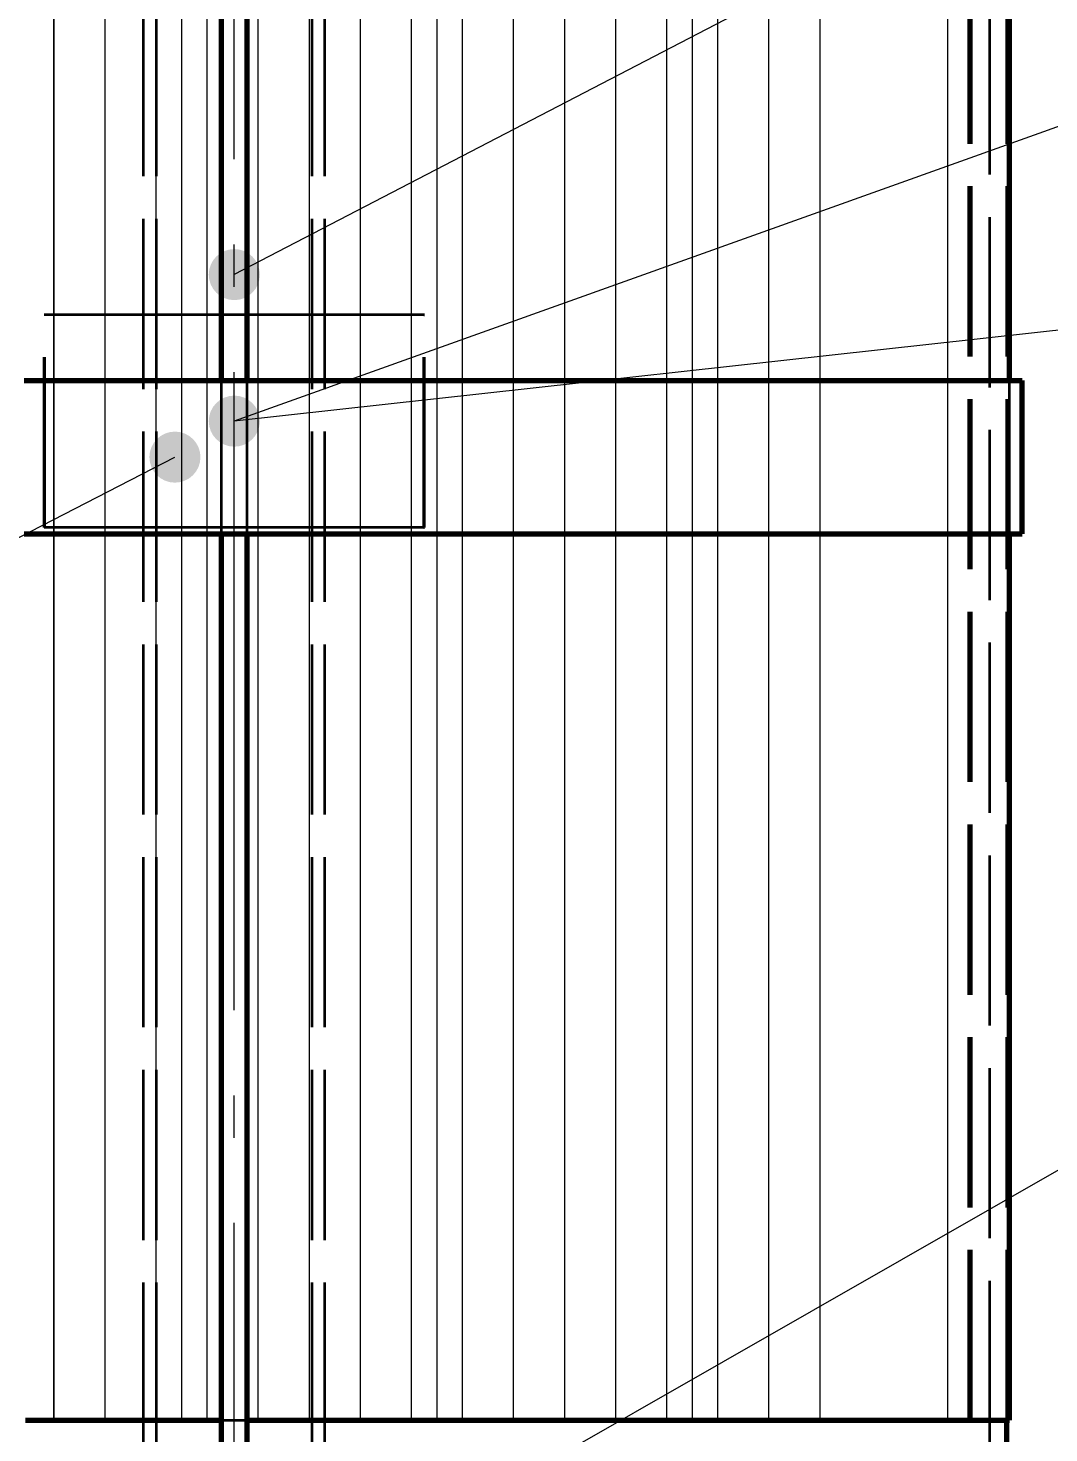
# Model space of a CAD drawing. Header units: millimetres. Extents: x 0 to 2208, y 0 to 420.
# Drawn here: x 101.39 to 125.38, y 151.41 to 184.42 of the extents above; entities that cross this region are included whole.
import ezdxf

# ---------------------------------------------------------------- set-up
doc = ezdxf.new("R2010")
doc.units = ezdxf.units.MM
doc.linetypes.add('IRAM-E-TRAZOS', pattern=[5, 4, -1])
doc.linetypes.add('IRAM-F-TRAZO-PUNTO', pattern=[20, 15, -2, 1, -2])
for name, color, linetype, lineweight in [('01-VISIBLE', 7, 'CONTINUOUS', 70), ('02-OCULTA', 4, 'IRAM-E-TRAZOS', 35), ('03-EJE', 1, 'IRAM-F-TRAZO-PUNTO', 18), ('04-COTA', 3, 'CONTINUOUS', 18), ('05-RAYADO', 8, 'CONTINUOUS', 18), ('08-FINA', 5, 'CONTINUOUS', 18)]:
    doc.layers.add(name, color=color, linetype=linetype, lineweight=lineweight)
doc.styles.add('ISO3098', font='isocpeur.ttf')
doc.dimstyles.new('FLAMA-IRAM', dxfattribs={"dimtxt": 3.5, "dimasz": 3.5, "dimexe": 2, "dimexo": 1.5, "dimgap": 1, "dimtad": 1, "dimdec": 1, "dimtxsty": 'ISO3098', "dimblk": 'IRAM_FLECHA', "dimblk1": 'IRAM_FLECHA', "dimblk2": 'IRAM_FLECHA', "dimcen": 2.5, "dimclrd": 256, "dimclre": 256, "dimclrt": 256, "dimazin": 3, "dimtfac": 1, "dimtmove": 0, "dimatfit": 3, "dimlwd": 18, "dimlwe": 18})

# ---------------------------------------------------------------- blocks, each defined once
blk = doc.blocks.new('IRAM_FLECHA')
blk.add_solid([(0, 0), (-1, 0.125), (-1, -0.125)])

msp = doc.modelspace()

# ---------------------------------------------------------------- hatches: boundary and pattern name
at = {"layer": '05-RAYADO'}
h = msp.add_hatch(dxfattribs=at)
h.set_pattern_fill('ANSI31', scale=0.94488, angle=45)
h.paths.add_polyline_path([(123.5, 151.705), (123.5, 198.664), (88.976, 198.664), (88.976, 151.705)])
h = msp.add_hatch(dxfattribs=at)
h.set_pattern_fill('ANSI31', scale=0.377953, angle=45)
h.paths.add_polyline_path([(120.922, 151.705), (120.922, 198.664), (91.554, 198.664), (91.554, 151.705)])
at = {"layer": '08-FINA'}
h = msp.add_hatch(color=7, dxfattribs=at)
h.dxf.hatch_style = 1
edge = h.paths.add_edge_path()
edge.add_arc((106.238, 178.629), 0.6, 0, 360)
h = msp.add_hatch(color=7, dxfattribs=at)
h.dxf.hatch_style = 1
edge = h.paths.add_edge_path()
edge.add_arc((106.238, 175.185), 0.6, 0, 360)
h = msp.add_hatch(color=7, dxfattribs=at)
h.dxf.hatch_style = 1
edge = h.paths.add_edge_path()
edge.add_arc((106.238, 175.185), 0.6, 0, 360)
h = msp.add_hatch(color=7, dxfattribs=at)
h.dxf.hatch_style = 1
edge = h.paths.add_edge_path()
edge.add_arc((104.843, 174.339), 0.6, 0, 360)

# ---------------------------------------------------------------- linework, layer by layer
at = {"layer": '01-VISIBLE'}
for p, q in [((105.938, 176.139), (105.938, 217.191)), ((106.538, 176.139), (106.538, 217.191)), ((124.448, 176.139), (124.448, 198.664)), ((124.748, 172.539), (124.748, 176.139)), ((105.938, 121.179), (105.938, 172.539)), ((106.538, 121.179), (106.538, 172.539)), ((124.448, 151.705), (124.448, 172.539)), ((124.388, 120.979), (124.388, 151.705))]:
    msp.add_line(p, q, dxfattribs=at)
for points in [[(101.297, 176.139), (101.397, 176.139), (101.497, 176.139), (101.597, 176.139), (101.697, 176.139), (101.798, 176.139), (101.898, 176.139), (101.998, 176.139), (102.098, 176.139), (102.199, 176.139), (102.299, 176.139), (102.399, 176.139), (102.499, 176.139), (102.599, 176.139), (102.7, 176.139), (102.8, 176.139), (102.9, 176.139), (103, 176.139), (103.101, 176.139), (103.201, 176.139), (103.301, 176.139), (103.401, 176.139), (103.501, 176.139), (103.602, 176.139), (103.702, 176.139), (103.802, 176.139), (103.902, 176.139), (104.003, 176.139), (104.103, 176.139), (104.203, 176.139), (104.303, 176.139), (104.403, 176.139), (104.504, 176.139), (104.604, 176.139), (104.704, 176.139), (104.804, 176.139), (104.905, 176.139), (105.005, 176.139), (105.105, 176.139), (105.205, 176.139), (105.305, 176.139), (105.406, 176.139), (105.506, 176.139), (105.606, 176.139), (105.706, 176.139), (105.806, 176.139), (105.907, 176.139), (106.007, 176.139), (106.107, 176.139), (106.207, 176.139), (106.308, 176.139), (106.408, 176.139), (106.508, 176.139), (106.608, 176.139), (106.708, 176.139), (106.809, 176.139), (106.909, 176.139), (107.009, 176.139), (107.109, 176.139), (107.21, 176.139), (107.31, 176.139), (107.41, 176.139), (107.51, 176.139), (107.61, 176.139), (107.711, 176.139), (107.811, 176.139), (107.911, 176.139), (108.011, 176.139), (108.112, 176.139), (108.212, 176.139), (108.312, 176.139), (108.412, 176.139), (108.512, 176.139), (108.613, 176.139), (108.713, 176.139), (108.813, 176.139), (108.913, 176.139), (109.014, 176.139), (109.114, 176.139), (109.214, 176.139), (109.314, 176.139), (109.414, 176.139), (109.515, 176.139), (109.615, 176.139), (109.715, 176.139), (109.815, 176.139), (109.915, 176.139), (110.016, 176.139), (110.116, 176.139), (110.216, 176.139), (110.316, 176.139), (110.417, 176.139), (110.517, 176.139), (110.617, 176.139), (110.717, 176.139), (110.817, 176.139), (110.918, 176.139), (111.018, 176.139), (111.118, 176.139), (111.218, 176.139), (111.319, 176.139), (111.419, 176.139), (111.519, 176.139), (111.619, 176.139), (111.719, 176.139), (111.82, 176.139), (111.92, 176.139), (112.02, 176.139), (112.12, 176.139), (112.221, 176.139), (112.321, 176.139), (112.421, 176.139), (112.521, 176.139), (112.621, 176.139), (112.722, 176.139), (112.822, 176.139), (112.922, 176.139), (113.022, 176.139), (113.123, 176.139), (113.223, 176.139), (113.323, 176.139), (113.423, 176.139), (113.523, 176.139), (113.624, 176.139), (113.724, 176.139), (113.824, 176.139), (113.924, 176.139), (114.024, 176.139), (114.125, 176.139), (114.225, 176.139), (114.325, 176.139), (114.425, 176.139), (114.526, 176.139), (114.626, 176.139), (114.726, 176.139), (114.826, 176.139), (114.926, 176.139), (115.027, 176.139), (115.127, 176.139), (115.227, 176.139), (115.327, 176.139), (115.428, 176.139), (115.528, 176.139), (115.628, 176.139), (115.728, 176.139), (115.828, 176.139), (115.929, 176.139), (116.029, 176.139), (116.129, 176.139), (116.229, 176.139), (116.33, 176.139), (116.43, 176.139), (116.53, 176.139), (116.63, 176.139), (116.73, 176.139), (116.831, 176.139), (116.931, 176.139), (117.031, 176.139), (117.131, 176.139), (117.232, 176.139), (117.332, 176.139), (117.432, 176.139), (117.532, 176.139), (117.632, 176.139), (117.733, 176.139), (117.833, 176.139), (117.933, 176.139), (118.033, 176.139), (118.134, 176.139), (118.234, 176.139), (118.334, 176.139), (118.434, 176.139), (118.534, 176.139), (118.635, 176.139), (118.735, 176.139), (118.835, 176.139), (118.935, 176.139), (119.035, 176.139), (119.136, 176.139), (119.236, 176.139), (119.336, 176.139), (119.436, 176.139), (119.537, 176.139), (119.637, 176.139), (119.737, 176.139), (119.837, 176.139), (119.937, 176.139), (120.038, 176.139), (120.138, 176.139), (120.238, 176.139), (120.338, 176.139), (120.439, 176.139), (120.539, 176.139), (120.639, 176.139), (120.739, 176.139), (120.839, 176.139), (120.94, 176.139), (121.04, 176.139), (121.14, 176.139), (121.24, 176.139), (121.341, 176.139), (121.441, 176.139), (121.541, 176.139), (121.641, 176.139), (121.741, 176.139), (121.842, 176.139), (121.942, 176.139), (122.042, 176.139), (122.142, 176.139), (122.243, 176.139), (122.343, 176.139), (122.443, 176.139), (122.543, 176.139), (122.643, 176.139), (122.744, 176.139), (122.844, 176.139), (122.944, 176.139), (123.044, 176.139), (123.144, 176.139), (123.245, 176.139), (123.345, 176.139), (123.445, 176.139), (123.545, 176.139), (123.646, 176.139), (123.746, 176.139), (123.846, 176.139), (123.946, 176.139), (124.046, 176.139), (124.147, 176.139), (124.247, 176.139), (124.347, 176.139), (124.447, 176.139), (124.548, 176.139), (124.648, 176.139), (124.748, 176.139)], [(101.297, 172.539), (101.397, 172.539), (101.497, 172.539), (101.597, 172.539), (101.697, 172.539), (101.798, 172.539), (101.898, 172.539), (101.998, 172.539), (102.098, 172.539), (102.199, 172.539), (102.299, 172.539), (102.399, 172.539), (102.499, 172.539), (102.599, 172.539), (102.7, 172.539), (102.8, 172.539), (102.9, 172.539), (103, 172.539), (103.101, 172.539), (103.201, 172.539), (103.301, 172.539), (103.401, 172.539), (103.501, 172.539), (103.602, 172.539), (103.702, 172.539), (103.802, 172.539), (103.902, 172.539), (104.003, 172.539), (104.103, 172.539), (104.203, 172.539), (104.303, 172.539), (104.403, 172.539), (104.504, 172.539), (104.604, 172.539), (104.704, 172.539), (104.804, 172.539), (104.905, 172.539), (105.005, 172.539), (105.105, 172.539), (105.205, 172.539), (105.305, 172.539), (105.406, 172.539), (105.506, 172.539), (105.606, 172.539), (105.706, 172.539), (105.806, 172.539), (105.907, 172.539), (106.007, 172.539), (106.107, 172.539), (106.207, 172.539), (106.308, 172.539), (106.408, 172.539), (106.508, 172.539), (106.608, 172.539), (106.708, 172.539), (106.809, 172.539), (106.909, 172.539), (107.009, 172.539), (107.109, 172.539), (107.21, 172.539), (107.31, 172.539), (107.41, 172.539), (107.51, 172.539), (107.61, 172.539), (107.711, 172.539), (107.811, 172.539), (107.911, 172.539), (108.011, 172.539), (108.112, 172.539), (108.212, 172.539), (108.312, 172.539), (108.412, 172.539), (108.512, 172.539), (108.613, 172.539), (108.713, 172.539), (108.813, 172.539), (108.913, 172.539), (109.014, 172.539), (109.114, 172.539), (109.214, 172.539), (109.314, 172.539), (109.414, 172.539), (109.515, 172.539), (109.615, 172.539), (109.715, 172.539), (109.815, 172.539), (109.915, 172.539), (110.016, 172.539), (110.116, 172.539), (110.216, 172.539), (110.316, 172.539), (110.417, 172.539), (110.517, 172.539), (110.617, 172.539), (110.717, 172.539), (110.817, 172.539), (110.918, 172.539), (111.018, 172.539), (111.118, 172.539), (111.218, 172.539), (111.319, 172.539), (111.419, 172.539), (111.519, 172.539), (111.619, 172.539), (111.719, 172.539), (111.82, 172.539), (111.92, 172.539), (112.02, 172.539), (112.12, 172.539), (112.221, 172.539), (112.321, 172.539), (112.421, 172.539), (112.521, 172.539), (112.621, 172.539), (112.722, 172.539), (112.822, 172.539), (112.922, 172.539), (113.022, 172.539), (113.123, 172.539), (113.223, 172.539), (113.323, 172.539), (113.423, 172.539), (113.523, 172.539), (113.624, 172.539), (113.724, 172.539), (113.824, 172.539), (113.924, 172.539), (114.024, 172.539), (114.125, 172.539), (114.225, 172.539), (114.325, 172.539), (114.425, 172.539), (114.526, 172.539), (114.626, 172.539), (114.726, 172.539), (114.826, 172.539), (114.926, 172.539), (115.027, 172.539), (115.127, 172.539), (115.227, 172.539), (115.327, 172.539), (115.428, 172.539), (115.528, 172.539), (115.628, 172.539), (115.728, 172.539), (115.828, 172.539), (115.929, 172.539), (116.029, 172.539), (116.129, 172.539), (116.229, 172.539), (116.33, 172.539), (116.43, 172.539), (116.53, 172.539), (116.63, 172.539), (116.73, 172.539), (116.831, 172.539), (116.931, 172.539), (117.031, 172.539), (117.131, 172.539), (117.232, 172.539), (117.332, 172.539), (117.432, 172.539), (117.532, 172.539), (117.632, 172.539), (117.733, 172.539), (117.833, 172.539), (117.933, 172.539), (118.033, 172.539), (118.134, 172.539), (118.234, 172.539), (118.334, 172.539), (118.434, 172.539), (118.534, 172.539), (118.635, 172.539), (118.735, 172.539), (118.835, 172.539), (118.935, 172.539), (119.035, 172.539), (119.136, 172.539), (119.236, 172.539), (119.336, 172.539), (119.436, 172.539), (119.537, 172.539), (119.637, 172.539), (119.737, 172.539), (119.837, 172.539), (119.937, 172.539), (120.038, 172.539), (120.138, 172.539), (120.238, 172.539), (120.338, 172.539), (120.439, 172.539), (120.539, 172.539), (120.639, 172.539), (120.739, 172.539), (120.839, 172.539), (120.94, 172.539), (121.04, 172.539), (121.14, 172.539), (121.24, 172.539), (121.341, 172.539), (121.441, 172.539), (121.541, 172.539), (121.641, 172.539), (121.741, 172.539), (121.842, 172.539), (121.942, 172.539), (122.042, 172.539), (122.142, 172.539), (122.243, 172.539), (122.343, 172.539), (122.443, 172.539), (122.543, 172.539), (122.643, 172.539), (122.744, 172.539), (122.844, 172.539), (122.944, 172.539), (123.044, 172.539), (123.144, 172.539), (123.245, 172.539), (123.345, 172.539), (123.445, 172.539), (123.545, 172.539), (123.646, 172.539), (123.746, 172.539), (123.846, 172.539), (123.946, 172.539), (124.046, 172.539), (124.147, 172.539), (124.247, 172.539), (124.347, 172.539), (124.447, 172.539), (124.548, 172.539), (124.648, 172.539), (124.748, 172.539)], [(101.335, 151.705), (101.435, 151.705), (101.536, 151.705), (101.636, 151.705), (101.736, 151.705), (101.836, 151.705), (101.936, 151.705), (102.036, 151.705), (102.136, 151.705), (102.236, 151.705), (102.336, 151.705), (102.436, 151.705), (102.536, 151.705), (102.636, 151.705), (102.736, 151.705), (102.836, 151.705), (102.936, 151.705), (103.036, 151.705), (103.136, 151.705), (103.236, 151.705), (103.337, 151.705), (103.437, 151.705), (103.537, 151.705), (103.637, 151.705), (103.737, 151.705), (103.837, 151.705), (103.937, 151.705), (104.037, 151.705), (104.137, 151.705), (104.237, 151.705), (104.337, 151.705), (104.437, 151.705), (104.537, 151.705), (104.637, 151.705), (104.737, 151.705), (104.837, 151.705), (104.937, 151.705), (105.037, 151.705), (105.138, 151.705), (105.238, 151.705), (105.338, 151.705), (105.438, 151.705), (105.538, 151.705), (105.638, 151.705), (105.738, 151.705), (105.838, 151.705), (105.938, 151.705)], [(106.538, 151.705), (106.638, 151.705), (106.738, 151.705), (106.838, 151.705), (106.938, 151.705), (107.038, 151.705), (107.138, 151.705), (107.238, 151.705), (107.338, 151.705), (107.439, 151.705), (107.539, 151.705), (107.639, 151.705), (107.739, 151.705), (107.839, 151.705), (107.939, 151.705), (108.039, 151.705), (108.139, 151.705), (108.239, 151.705), (108.339, 151.705), (108.439, 151.705), (108.539, 151.705), (108.639, 151.705), (108.739, 151.705), (108.839, 151.705), (108.939, 151.705), (109.039, 151.705), (109.139, 151.705), (109.24, 151.705), (109.34, 151.705), (109.44, 151.705), (109.54, 151.705), (109.64, 151.705), (109.74, 151.705), (109.84, 151.705), (109.94, 151.705), (110.04, 151.705), (110.14, 151.705), (110.24, 151.705), (110.34, 151.705), (110.44, 151.705), (110.54, 151.705), (110.64, 151.705), (110.74, 151.705), (110.84, 151.705), (110.94, 151.705), (111.041, 151.705), (111.141, 151.705), (111.241, 151.705), (111.341, 151.705), (111.441, 151.705), (111.541, 151.705), (111.641, 151.705), (111.741, 151.705), (111.841, 151.705), (111.941, 151.705), (112.041, 151.705), (112.141, 151.705), (112.241, 151.705), (112.341, 151.705), (112.441, 151.705), (112.541, 151.705), (112.641, 151.705), (112.741, 151.705), (112.842, 151.705), (112.942, 151.705), (113.042, 151.705), (113.142, 151.705), (113.242, 151.705), (113.342, 151.705), (113.442, 151.705), (113.542, 151.705), (113.642, 151.705), (113.742, 151.705), (113.842, 151.705), (113.942, 151.705), (114.042, 151.705), (114.142, 151.705), (114.242, 151.705), (114.342, 151.705), (114.442, 151.705), (114.542, 151.705), (114.643, 151.705), (114.743, 151.705), (114.843, 151.705), (114.943, 151.705), (115.043, 151.705), (115.143, 151.705), (115.243, 151.705), (115.343, 151.705), (115.443, 151.705), (115.543, 151.705), (115.643, 151.705), (115.743, 151.705), (115.843, 151.705), (115.943, 151.705), (116.043, 151.705), (116.143, 151.705), (116.243, 151.705), (116.343, 151.705), (116.444, 151.705), (116.544, 151.705), (116.644, 151.705), (116.744, 151.705), (116.844, 151.705), (116.944, 151.705), (117.044, 151.705), (117.144, 151.705), (117.244, 151.705), (117.344, 151.705), (117.444, 151.705), (117.544, 151.705), (117.644, 151.705), (117.744, 151.705), (117.844, 151.705), (117.944, 151.705), (118.044, 151.705), (118.144, 151.705), (118.245, 151.705), (118.345, 151.705), (118.445, 151.705), (118.545, 151.705), (118.645, 151.705), (118.745, 151.705), (118.845, 151.705), (118.945, 151.705), (119.045, 151.705), (119.145, 151.705), (119.245, 151.705), (119.345, 151.705), (119.445, 151.705), (119.545, 151.705), (119.645, 151.705), (119.745, 151.705), (119.845, 151.705), (119.945, 151.705), (120.046, 151.705), (120.146, 151.705), (120.246, 151.705), (120.346, 151.705), (120.446, 151.705), (120.546, 151.705), (120.646, 151.705), (120.746, 151.705), (120.846, 151.705), (120.946, 151.705), (121.046, 151.705), (121.146, 151.705), (121.246, 151.705), (121.346, 151.705), (121.446, 151.705), (121.546, 151.705), (121.646, 151.705), (121.746, 151.705), (121.847, 151.705), (121.947, 151.705), (122.047, 151.705), (122.147, 151.705), (122.247, 151.705), (122.347, 151.705), (122.447, 151.705), (122.547, 151.705), (122.647, 151.705), (122.747, 151.705), (122.847, 151.705), (122.947, 151.705), (123.047, 151.705), (123.147, 151.705), (123.247, 151.705), (123.347, 151.705), (123.447, 151.705), (123.547, 151.705), (123.648, 151.705), (123.748, 151.705), (123.848, 151.705), (123.948, 151.705), (124.048, 151.705), (124.148, 151.705), (124.248, 151.705), (124.348, 151.705), (124.448, 151.705)]]:
    msp.add_lwpolyline(points, dxfattribs=at)
at = {"layer": '02-OCULTA'}
for p, q in [((104.108, 125.939), (104.108, 231.319)), ((104.408, 125.939), (104.408, 231.319)), ((108.068, 125.939), (108.068, 231.319)), ((108.368, 125.939), (108.368, 231.319)), ((123.988, 120.979), (123.988, 217.391)), ((105.938, 124.426), (105.938, 217.191)), ((106.538, 124.426), (106.538, 217.191)), ((123.5, 151.705), (123.5, 198.664)), ((123.557, 151.705), (123.557, 198.664)), ((124.388, 151.705), (124.388, 198.664)), ((124.388, 151.705), (124.388, 198.664)), ((101.769, 172.685), (101.769, 177.685)), ((101.784, 177.685), (101.769, 177.685)), ((101.784, 172.685), (101.784, 177.685)), ((110.692, 177.685), (110.707, 177.685)), ((110.692, 172.685), (110.692, 177.685)), ((110.707, 172.685), (110.707, 177.685)), ((105.938, 172.539), (105.938, 176.139)), ((106.538, 172.539), (106.538, 176.139)), ((124.448, 172.539), (124.448, 176.139)), ((124.448, 172.539), (124.448, 176.139)), ((101.784, 172.685), (101.769, 172.685)), ((110.692, 172.685), (110.707, 172.685)), ((123.5, 151.705), (123.557, 151.705))]:
    msp.add_line(p, q, dxfattribs=at)
for points in [[(110.707, 177.685), (110.606, 177.685), (110.506, 177.685), (110.405, 177.685), (110.305, 177.685), (110.205, 177.685), (110.104, 177.685), (110.004, 177.685), (109.903, 177.685), (109.803, 177.685), (109.703, 177.685), (109.602, 177.685), (109.502, 177.685), (109.401, 177.685), (109.301, 177.685), (109.2, 177.685), (109.1, 177.685), (109, 177.685), (108.899, 177.685), (108.799, 177.685), (108.698, 177.685), (108.598, 177.685), (108.497, 177.685), (108.397, 177.685), (108.297, 177.685), (108.196, 177.685), (108.096, 177.685), (107.995, 177.685), (107.895, 177.685), (107.795, 177.685), (107.694, 177.685), (107.594, 177.685), (107.493, 177.685), (107.393, 177.685), (107.292, 177.685), (107.192, 177.685), (107.092, 177.685), (106.991, 177.685), (106.891, 177.685), (106.79, 177.685), (106.69, 177.685), (106.589, 177.685), (106.489, 177.685), (106.389, 177.685), (106.288, 177.685), (106.188, 177.685), (106.087, 177.685), (105.987, 177.685), (105.887, 177.685), (105.786, 177.685), (105.686, 177.685), (105.585, 177.685), (105.485, 177.685), (105.384, 177.685), (105.284, 177.685), (105.184, 177.685), (105.083, 177.685), (104.983, 177.685), (104.882, 177.685), (104.782, 177.685), (104.681, 177.685), (104.581, 177.685), (104.481, 177.685), (104.38, 177.685), (104.28, 177.685), (104.179, 177.685), (104.079, 177.685), (103.979, 177.685), (103.878, 177.685), (103.778, 177.685), (103.677, 177.685), (103.577, 177.685), (103.476, 177.685), (103.376, 177.685), (103.276, 177.685), (103.175, 177.685), (103.075, 177.685), (102.974, 177.685), (102.874, 177.685), (102.773, 177.685), (102.673, 177.685), (102.573, 177.685), (102.472, 177.685), (102.372, 177.685), (102.271, 177.685), (102.171, 177.685), (102.071, 177.685), (101.97, 177.685), (101.87, 177.685), (101.769, 177.685)], [(110.692, 177.685), (110.592, 177.685), (110.492, 177.685), (110.392, 177.685), (110.292, 177.685), (110.192, 177.685), (110.091, 177.685), (109.991, 177.685), (109.891, 177.685), (109.791, 177.685), (109.691, 177.685), (109.591, 177.685), (109.491, 177.685), (109.391, 177.685), (109.291, 177.685), (109.191, 177.685), (109.091, 177.685), (108.99, 177.685), (108.89, 177.685), (108.79, 177.685), (108.69, 177.685), (108.59, 177.685), (108.49, 177.685), (108.39, 177.685), (108.29, 177.685), (108.19, 177.685), (108.09, 177.685), (107.99, 177.685), (107.889, 177.685), (107.789, 177.685), (107.689, 177.685), (107.589, 177.685), (107.489, 177.685), (107.389, 177.685), (107.289, 177.685), (107.189, 177.685), (107.089, 177.685), (106.989, 177.685), (106.889, 177.685), (106.788, 177.685), (106.688, 177.685), (106.588, 177.685), (106.488, 177.685), (106.388, 177.685), (106.288, 177.685), (106.188, 177.685), (106.088, 177.685), (105.988, 177.685), (105.888, 177.685), (105.788, 177.685), (105.688, 177.685), (105.587, 177.685), (105.487, 177.685), (105.387, 177.685), (105.287, 177.685), (105.187, 177.685), (105.087, 177.685), (104.987, 177.685), (104.887, 177.685), (104.787, 177.685), (104.687, 177.685), (104.587, 177.685), (104.486, 177.685), (104.386, 177.685), (104.286, 177.685), (104.186, 177.685), (104.086, 177.685), (103.986, 177.685), (103.886, 177.685), (103.786, 177.685), (103.686, 177.685), (103.586, 177.685), (103.486, 177.685), (103.385, 177.685), (103.285, 177.685), (103.185, 177.685), (103.085, 177.685), (102.985, 177.685), (102.885, 177.685), (102.785, 177.685), (102.685, 177.685), (102.585, 177.685), (102.485, 177.685), (102.385, 177.685), (102.284, 177.685), (102.184, 177.685), (102.084, 177.685), (101.984, 177.685), (101.884, 177.685), (101.784, 177.685)], [(124.748, 176.139), (124.648, 176.139), (124.548, 176.139), (124.447, 176.139), (124.347, 176.139), (124.247, 176.139), (124.147, 176.139), (124.046, 176.139), (123.946, 176.139), (123.846, 176.139), (123.746, 176.139), (123.646, 176.139), (123.545, 176.139), (123.445, 176.139), (123.345, 176.139), (123.245, 176.139), (123.144, 176.139), (123.044, 176.139), (122.944, 176.139), (122.844, 176.139), (122.744, 176.139), (122.643, 176.139), (122.543, 176.139), (122.443, 176.139), (122.343, 176.139), (122.243, 176.139), (122.142, 176.139), (122.042, 176.139), (121.942, 176.139), (121.842, 176.139), (121.741, 176.139), (121.641, 176.139), (121.541, 176.139), (121.441, 176.139), (121.341, 176.139), (121.24, 176.139), (121.14, 176.139), (121.04, 176.139), (120.94, 176.139), (120.839, 176.139), (120.739, 176.139), (120.639, 176.139), (120.539, 176.139), (120.439, 176.139), (120.338, 176.139), (120.238, 176.139), (120.138, 176.139), (120.038, 176.139), (119.937, 176.139), (119.837, 176.139), (119.737, 176.139), (119.637, 176.139), (119.537, 176.139), (119.436, 176.139), (119.336, 176.139), (119.236, 176.139), (119.136, 176.139), (119.035, 176.139), (118.935, 176.139), (118.835, 176.139), (118.735, 176.139), (118.635, 176.139), (118.534, 176.139), (118.434, 176.139), (118.334, 176.139), (118.234, 176.139), (118.134, 176.139), (118.033, 176.139), (117.933, 176.139), (117.833, 176.139), (117.733, 176.139), (117.632, 176.139), (117.532, 176.139), (117.432, 176.139), (117.332, 176.139), (117.232, 176.139), (117.131, 176.139), (117.031, 176.139), (116.931, 176.139), (116.831, 176.139), (116.73, 176.139), (116.63, 176.139), (116.53, 176.139), (116.43, 176.139), (116.33, 176.139), (116.229, 176.139), (116.129, 176.139), (116.029, 176.139), (115.929, 176.139), (115.828, 176.139), (115.728, 176.139), (115.628, 176.139), (115.528, 176.139), (115.428, 176.139), (115.327, 176.139), (115.227, 176.139), (115.127, 176.139), (115.027, 176.139), (114.926, 176.139), (114.826, 176.139), (114.726, 176.139), (114.626, 176.139), (114.526, 176.139), (114.425, 176.139), (114.325, 176.139), (114.225, 176.139), (114.125, 176.139), (114.024, 176.139), (113.924, 176.139), (113.824, 176.139), (113.724, 176.139), (113.624, 176.139), (113.523, 176.139), (113.423, 176.139), (113.323, 176.139), (113.223, 176.139), (113.123, 176.139), (113.022, 176.139), (112.922, 176.139), (112.822, 176.139), (112.722, 176.139), (112.621, 176.139), (112.521, 176.139), (112.421, 176.139), (112.321, 176.139), (112.221, 176.139), (112.12, 176.139), (112.02, 176.139), (111.92, 176.139), (111.82, 176.139), (111.719, 176.139), (111.619, 176.139), (111.519, 176.139), (111.419, 176.139), (111.319, 176.139), (111.218, 176.139), (111.118, 176.139), (111.018, 176.139), (110.918, 176.139), (110.817, 176.139), (110.717, 176.139), (110.617, 176.139), (110.517, 176.139), (110.417, 176.139), (110.316, 176.139), (110.216, 176.139), (110.116, 176.139), (110.016, 176.139), (109.915, 176.139), (109.815, 176.139), (109.715, 176.139), (109.615, 176.139), (109.515, 176.139), (109.414, 176.139), (109.314, 176.139), (109.214, 176.139), (109.114, 176.139), (109.014, 176.139), (108.913, 176.139), (108.813, 176.139), (108.713, 176.139), (108.613, 176.139), (108.512, 176.139), (108.412, 176.139), (108.312, 176.139), (108.212, 176.139), (108.112, 176.139), (108.011, 176.139), (107.911, 176.139), (107.811, 176.139), (107.711, 176.139), (107.61, 176.139), (107.51, 176.139), (107.41, 176.139), (107.31, 176.139), (107.21, 176.139), (107.109, 176.139), (107.009, 176.139), (106.909, 176.139), (106.809, 176.139), (106.708, 176.139), (106.608, 176.139), (106.508, 176.139), (106.408, 176.139), (106.308, 176.139), (106.207, 176.139), (106.107, 176.139), (106.007, 176.139), (105.907, 176.139), (105.806, 176.139), (105.706, 176.139), (105.606, 176.139), (105.506, 176.139), (105.406, 176.139), (105.305, 176.139), (105.205, 176.139), (105.105, 176.139), (105.005, 176.139), (104.905, 176.139), (104.804, 176.139), (104.704, 176.139), (104.604, 176.139), (104.504, 176.139), (104.403, 176.139), (104.303, 176.139), (104.203, 176.139), (104.103, 176.139), (104.003, 176.139), (103.902, 176.139), (103.802, 176.139), (103.702, 176.139), (103.602, 176.139), (103.501, 176.139), (103.401, 176.139), (103.301, 176.139), (103.201, 176.139), (103.101, 176.139), (103, 176.139), (102.9, 176.139), (102.8, 176.139), (102.7, 176.139), (102.599, 176.139), (102.499, 176.139), (102.399, 176.139), (102.299, 176.139), (102.199, 176.139), (102.098, 176.139), (101.998, 176.139), (101.898, 176.139), (101.798, 176.139), (101.697, 176.139), (101.597, 176.139), (101.497, 176.139), (101.397, 176.139), (101.297, 176.139)], [(124.448, 176.139), (124.348, 176.139), (124.248, 176.139), (124.148, 176.139), (124.048, 176.139), (123.948, 176.139), (123.848, 176.139), (123.748, 176.139), (123.648, 176.139), (123.547, 176.139), (123.447, 176.139), (123.347, 176.139), (123.247, 176.139), (123.147, 176.139), (123.047, 176.139), (122.947, 176.139), (122.847, 176.139), (122.747, 176.139), (122.647, 176.139), (122.547, 176.139), (122.447, 176.139), (122.347, 176.139), (122.247, 176.139), (122.147, 176.139), (122.047, 176.139), (121.947, 176.139), (121.847, 176.139), (121.747, 176.139), (121.646, 176.139), (121.546, 176.139), (121.446, 176.139), (121.346, 176.139), (121.246, 176.139), (121.146, 176.139), (121.046, 176.139), (120.946, 176.139), (120.846, 176.139), (120.746, 176.139), (120.646, 176.139), (120.546, 176.139), (120.446, 176.139), (120.346, 176.139), (120.246, 176.139), (120.146, 176.139), (120.046, 176.139), (119.946, 176.139), (119.845, 176.139), (119.745, 176.139), (119.645, 176.139), (119.545, 176.139), (119.445, 176.139), (119.345, 176.139), (119.245, 176.139), (119.145, 176.139), (119.045, 176.139), (118.945, 176.139), (118.845, 176.139), (118.745, 176.139), (118.645, 176.139), (118.545, 176.139), (118.445, 176.139), (118.345, 176.139), (118.245, 176.139), (118.145, 176.139), (118.044, 176.139), (117.944, 176.139), (117.844, 176.139), (117.744, 176.139), (117.644, 176.139), (117.544, 176.139), (117.444, 176.139), (117.344, 176.139), (117.244, 176.139), (117.144, 176.139), (117.044, 176.139), (116.944, 176.139), (116.844, 176.139), (116.744, 176.139), (116.644, 176.139), (116.544, 176.139), (116.444, 176.139), (116.344, 176.139), (116.243, 176.139), (116.143, 176.139), (116.043, 176.139), (115.943, 176.139), (115.843, 176.139), (115.743, 176.139), (115.643, 176.139), (115.543, 176.139), (115.443, 176.139), (115.343, 176.139), (115.243, 176.139), (115.143, 176.139), (115.043, 176.139), (114.943, 176.139), (114.843, 176.139), (114.743, 176.139), (114.643, 176.139), (114.543, 176.139), (114.443, 176.139), (114.342, 176.139), (114.242, 176.139), (114.142, 176.139), (114.042, 176.139), (113.942, 176.139), (113.842, 176.139), (113.742, 176.139), (113.642, 176.139), (113.542, 176.139), (113.442, 176.139), (113.342, 176.139), (113.242, 176.139), (113.142, 176.139), (113.042, 176.139), (112.942, 176.139), (112.842, 176.139), (112.742, 176.139), (112.642, 176.139), (112.541, 176.139), (112.441, 176.139), (112.341, 176.139), (112.241, 176.139), (112.141, 176.139), (112.041, 176.139), (111.941, 176.139), (111.841, 176.139), (111.741, 176.139), (111.641, 176.139), (111.541, 176.139), (111.441, 176.139), (111.341, 176.139), (111.241, 176.139), (111.141, 176.139), (111.041, 176.139), (110.941, 176.139), (110.841, 176.139), (110.74, 176.139), (110.64, 176.139), (110.54, 176.139), (110.44, 176.139), (110.34, 176.139), (110.24, 176.139), (110.14, 176.139), (110.04, 176.139), (109.94, 176.139), (109.84, 176.139), (109.74, 176.139), (109.64, 176.139), (109.54, 176.139), (109.44, 176.139), (109.34, 176.139), (109.24, 176.139), (109.14, 176.139), (109.04, 176.139), (108.939, 176.139), (108.839, 176.139), (108.739, 176.139), (108.639, 176.139), (108.539, 176.139), (108.439, 176.139), (108.339, 176.139), (108.239, 176.139), (108.139, 176.139), (108.039, 176.139), (107.939, 176.139), (107.839, 176.139), (107.739, 176.139), (107.639, 176.139), (107.539, 176.139), (107.439, 176.139), (107.339, 176.139), (107.239, 176.139), (107.138, 176.139), (107.038, 176.139), (106.938, 176.139), (106.838, 176.139), (106.738, 176.139), (106.638, 176.139), (106.538, 176.139), (106.438, 176.139), (106.338, 176.139), (106.238, 176.139), (106.138, 176.139), (106.038, 176.139), (105.938, 176.139), (105.838, 176.139), (105.738, 176.139), (105.638, 176.139), (105.538, 176.139), (105.438, 176.139), (105.338, 176.139), (105.237, 176.139), (105.137, 176.139), (105.037, 176.139), (104.937, 176.139), (104.837, 176.139), (104.737, 176.139), (104.637, 176.139), (104.537, 176.139), (104.437, 176.139), (104.337, 176.139), (104.237, 176.139), (104.137, 176.139), (104.037, 176.139), (103.937, 176.139), (103.837, 176.139), (103.737, 176.139), (103.637, 176.139), (103.537, 176.139), (103.436, 176.139), (103.336, 176.139), (103.236, 176.139), (103.136, 176.139), (103.036, 176.139), (102.936, 176.139), (102.836, 176.139), (102.736, 176.139), (102.636, 176.139), (102.536, 176.139), (102.436, 176.139), (102.336, 176.139), (102.236, 176.139), (102.136, 176.139), (102.036, 176.139), (101.936, 176.139), (101.836, 176.139), (101.736, 176.139), (101.635, 176.139), (101.535, 176.139), (101.435, 176.139), (101.335, 176.139)], [(101.335, 176.139), (101.435, 176.139), (101.535, 176.139), (101.635, 176.139), (101.736, 176.139), (101.836, 176.139), (101.936, 176.139), (102.036, 176.139), (102.136, 176.139), (102.236, 176.139), (102.336, 176.139), (102.436, 176.139), (102.536, 176.139), (102.636, 176.139), (102.736, 176.139), (102.836, 176.139), (102.936, 176.139), (103.036, 176.139), (103.136, 176.139), (103.236, 176.139), (103.336, 176.139), (103.436, 176.139), (103.537, 176.139), (103.637, 176.139), (103.737, 176.139), (103.837, 176.139), (103.937, 176.139), (104.037, 176.139), (104.137, 176.139), (104.237, 176.139), (104.337, 176.139), (104.437, 176.139), (104.537, 176.139), (104.637, 176.139), (104.737, 176.139), (104.837, 176.139), (104.937, 176.139), (105.037, 176.139), (105.137, 176.139), (105.237, 176.139), (105.338, 176.139), (105.438, 176.139), (105.538, 176.139), (105.638, 176.139), (105.738, 176.139), (105.838, 176.139), (105.938, 176.139), (106.038, 176.139), (106.138, 176.139), (106.238, 176.139), (106.338, 176.139), (106.438, 176.139), (106.538, 176.139), (106.638, 176.139), (106.738, 176.139), (106.838, 176.139), (106.938, 176.139), (107.038, 176.139), (107.138, 176.139), (107.239, 176.139), (107.339, 176.139), (107.439, 176.139), (107.539, 176.139), (107.639, 176.139), (107.739, 176.139), (107.839, 176.139), (107.939, 176.139), (108.039, 176.139), (108.139, 176.139), (108.239, 176.139), (108.339, 176.139), (108.439, 176.139), (108.539, 176.139), (108.639, 176.139), (108.739, 176.139), (108.839, 176.139), (108.939, 176.139), (109.04, 176.139), (109.14, 176.139), (109.24, 176.139), (109.34, 176.139), (109.44, 176.139), (109.54, 176.139), (109.64, 176.139), (109.74, 176.139), (109.84, 176.139), (109.94, 176.139), (110.04, 176.139), (110.14, 176.139), (110.24, 176.139), (110.34, 176.139), (110.44, 176.139), (110.54, 176.139), (110.64, 176.139), (110.74, 176.139), (110.841, 176.139), (110.941, 176.139), (111.041, 176.139), (111.141, 176.139), (111.241, 176.139), (111.341, 176.139), (111.441, 176.139), (111.541, 176.139), (111.641, 176.139), (111.741, 176.139), (111.841, 176.139), (111.941, 176.139), (112.041, 176.139), (112.141, 176.139), (112.241, 176.139), (112.341, 176.139), (112.441, 176.139), (112.541, 176.139), (112.642, 176.139), (112.742, 176.139), (112.842, 176.139), (112.942, 176.139), (113.042, 176.139), (113.142, 176.139), (113.242, 176.139), (113.342, 176.139), (113.442, 176.139), (113.542, 176.139), (113.642, 176.139), (113.742, 176.139), (113.842, 176.139), (113.942, 176.139), (114.042, 176.139), (114.142, 176.139), (114.242, 176.139), (114.342, 176.139), (114.443, 176.139), (114.543, 176.139), (114.643, 176.139), (114.743, 176.139), (114.843, 176.139), (114.943, 176.139), (115.043, 176.139), (115.143, 176.139), (115.243, 176.139), (115.343, 176.139), (115.443, 176.139), (115.543, 176.139), (115.643, 176.139), (115.743, 176.139), (115.843, 176.139), (115.943, 176.139), (116.043, 176.139), (116.143, 176.139), (116.243, 176.139), (116.344, 176.139), (116.444, 176.139), (116.544, 176.139), (116.644, 176.139), (116.744, 176.139), (116.844, 176.139), (116.944, 176.139), (117.044, 176.139), (117.144, 176.139), (117.244, 176.139), (117.344, 176.139), (117.444, 176.139), (117.544, 176.139), (117.644, 176.139), (117.744, 176.139), (117.844, 176.139), (117.944, 176.139), (118.044, 176.139), (118.145, 176.139), (118.245, 176.139), (118.345, 176.139), (118.445, 176.139), (118.545, 176.139), (118.645, 176.139), (118.745, 176.139), (118.845, 176.139), (118.945, 176.139), (119.045, 176.139), (119.145, 176.139), (119.245, 176.139), (119.345, 176.139), (119.445, 176.139), (119.545, 176.139), (119.645, 176.139), (119.745, 176.139), (119.845, 176.139), (119.946, 176.139), (120.046, 176.139), (120.146, 176.139), (120.246, 176.139), (120.346, 176.139), (120.446, 176.139), (120.546, 176.139), (120.646, 176.139), (120.746, 176.139), (120.846, 176.139), (120.946, 176.139), (121.046, 176.139), (121.146, 176.139), (121.246, 176.139), (121.346, 176.139), (121.446, 176.139), (121.546, 176.139), (121.646, 176.139), (121.747, 176.139), (121.847, 176.139), (121.947, 176.139), (122.047, 176.139), (122.147, 176.139), (122.247, 176.139), (122.347, 176.139), (122.447, 176.139), (122.547, 176.139), (122.647, 176.139), (122.747, 176.139), (122.847, 176.139), (122.947, 176.139), (123.047, 176.139), (123.147, 176.139), (123.247, 176.139), (123.347, 176.139), (123.447, 176.139), (123.547, 176.139), (123.648, 176.139), (123.748, 176.139), (123.848, 176.139), (123.948, 176.139), (124.048, 176.139), (124.148, 176.139), (124.248, 176.139), (124.348, 176.139), (124.448, 176.139)], [(110.707, 172.685), (110.606, 172.685), (110.506, 172.685), (110.405, 172.685), (110.305, 172.685), (110.205, 172.685), (110.104, 172.685), (110.004, 172.685), (109.903, 172.685), (109.803, 172.685), (109.703, 172.685), (109.602, 172.685), (109.502, 172.685), (109.401, 172.685), (109.301, 172.685), (109.2, 172.685), (109.1, 172.685), (109, 172.685), (108.899, 172.685), (108.799, 172.685), (108.698, 172.685), (108.598, 172.685), (108.497, 172.685), (108.397, 172.685), (108.297, 172.685), (108.196, 172.685), (108.096, 172.685), (107.995, 172.685), (107.895, 172.685), (107.795, 172.685), (107.694, 172.685), (107.594, 172.685), (107.493, 172.685), (107.393, 172.685), (107.292, 172.685), (107.192, 172.685), (107.092, 172.685), (106.991, 172.685), (106.891, 172.685), (106.79, 172.685), (106.69, 172.685), (106.589, 172.685), (106.489, 172.685), (106.389, 172.685), (106.288, 172.685), (106.188, 172.685), (106.087, 172.685), (105.987, 172.685), (105.887, 172.685), (105.786, 172.685), (105.686, 172.685), (105.585, 172.685), (105.485, 172.685), (105.384, 172.685), (105.284, 172.685), (105.184, 172.685), (105.083, 172.685), (104.983, 172.685), (104.882, 172.685), (104.782, 172.685), (104.681, 172.685), (104.581, 172.685), (104.481, 172.685), (104.38, 172.685), (104.28, 172.685), (104.179, 172.685), (104.079, 172.685), (103.979, 172.685), (103.878, 172.685), (103.778, 172.685), (103.677, 172.685), (103.577, 172.685), (103.476, 172.685), (103.376, 172.685), (103.276, 172.685), (103.175, 172.685), (103.075, 172.685), (102.974, 172.685), (102.874, 172.685), (102.773, 172.685), (102.673, 172.685), (102.573, 172.685), (102.472, 172.685), (102.372, 172.685), (102.271, 172.685), (102.171, 172.685), (102.071, 172.685), (101.97, 172.685), (101.87, 172.685), (101.769, 172.685)], [(110.692, 172.685), (110.592, 172.685), (110.492, 172.685), (110.392, 172.685), (110.292, 172.685), (110.192, 172.685), (110.091, 172.685), (109.991, 172.685), (109.891, 172.685), (109.791, 172.685), (109.691, 172.685), (109.591, 172.685), (109.491, 172.685), (109.391, 172.685), (109.291, 172.685), (109.191, 172.685), (109.091, 172.685), (108.99, 172.685), (108.89, 172.685), (108.79, 172.685), (108.69, 172.685), (108.59, 172.685), (108.49, 172.685), (108.39, 172.685), (108.29, 172.685), (108.19, 172.685), (108.09, 172.685), (107.99, 172.685), (107.889, 172.685), (107.789, 172.685), (107.689, 172.685), (107.589, 172.685), (107.489, 172.685), (107.389, 172.685), (107.289, 172.685), (107.189, 172.685), (107.089, 172.685), (106.989, 172.685), (106.889, 172.685), (106.788, 172.685), (106.688, 172.685), (106.588, 172.685), (106.488, 172.685), (106.388, 172.685), (106.288, 172.685), (106.188, 172.685), (106.088, 172.685), (105.988, 172.685), (105.888, 172.685), (105.788, 172.685), (105.688, 172.685), (105.587, 172.685), (105.487, 172.685), (105.387, 172.685), (105.287, 172.685), (105.187, 172.685), (105.087, 172.685), (104.987, 172.685), (104.887, 172.685), (104.787, 172.685), (104.687, 172.685), (104.587, 172.685), (104.486, 172.685), (104.386, 172.685), (104.286, 172.685), (104.186, 172.685), (104.086, 172.685), (103.986, 172.685), (103.886, 172.685), (103.786, 172.685), (103.686, 172.685), (103.586, 172.685), (103.486, 172.685), (103.385, 172.685), (103.285, 172.685), (103.185, 172.685), (103.085, 172.685), (102.985, 172.685), (102.885, 172.685), (102.785, 172.685), (102.685, 172.685), (102.585, 172.685), (102.485, 172.685), (102.385, 172.685), (102.284, 172.685), (102.184, 172.685), (102.084, 172.685), (101.984, 172.685), (101.884, 172.685), (101.784, 172.685)], [(124.748, 172.539), (124.648, 172.539), (124.548, 172.539), (124.447, 172.539), (124.347, 172.539), (124.247, 172.539), (124.147, 172.539), (124.046, 172.539), (123.946, 172.539), (123.846, 172.539), (123.746, 172.539), (123.646, 172.539), (123.545, 172.539), (123.445, 172.539), (123.345, 172.539), (123.245, 172.539), (123.144, 172.539), (123.044, 172.539), (122.944, 172.539), (122.844, 172.539), (122.744, 172.539), (122.643, 172.539), (122.543, 172.539), (122.443, 172.539), (122.343, 172.539), (122.243, 172.539), (122.142, 172.539), (122.042, 172.539), (121.942, 172.539), (121.842, 172.539), (121.741, 172.539), (121.641, 172.539), (121.541, 172.539), (121.441, 172.539), (121.341, 172.539), (121.24, 172.539), (121.14, 172.539), (121.04, 172.539), (120.94, 172.539), (120.839, 172.539), (120.739, 172.539), (120.639, 172.539), (120.539, 172.539), (120.439, 172.539), (120.338, 172.539), (120.238, 172.539), (120.138, 172.539), (120.038, 172.539), (119.937, 172.539), (119.837, 172.539), (119.737, 172.539), (119.637, 172.539), (119.537, 172.539), (119.436, 172.539), (119.336, 172.539), (119.236, 172.539), (119.136, 172.539), (119.035, 172.539), (118.935, 172.539), (118.835, 172.539), (118.735, 172.539), (118.635, 172.539), (118.534, 172.539), (118.434, 172.539), (118.334, 172.539), (118.234, 172.539), (118.134, 172.539), (118.033, 172.539), (117.933, 172.539), (117.833, 172.539), (117.733, 172.539), (117.632, 172.539), (117.532, 172.539), (117.432, 172.539), (117.332, 172.539), (117.232, 172.539), (117.131, 172.539), (117.031, 172.539), (116.931, 172.539), (116.831, 172.539), (116.73, 172.539), (116.63, 172.539), (116.53, 172.539), (116.43, 172.539), (116.33, 172.539), (116.229, 172.539), (116.129, 172.539), (116.029, 172.539), (115.929, 172.539), (115.828, 172.539), (115.728, 172.539), (115.628, 172.539), (115.528, 172.539), (115.428, 172.539), (115.327, 172.539), (115.227, 172.539), (115.127, 172.539), (115.027, 172.539), (114.926, 172.539), (114.826, 172.539), (114.726, 172.539), (114.626, 172.539), (114.526, 172.539), (114.425, 172.539), (114.325, 172.539), (114.225, 172.539), (114.125, 172.539), (114.024, 172.539), (113.924, 172.539), (113.824, 172.539), (113.724, 172.539), (113.624, 172.539), (113.523, 172.539), (113.423, 172.539), (113.323, 172.539), (113.223, 172.539), (113.123, 172.539), (113.022, 172.539), (112.922, 172.539), (112.822, 172.539), (112.722, 172.539), (112.621, 172.539), (112.521, 172.539), (112.421, 172.539), (112.321, 172.539), (112.221, 172.539), (112.12, 172.539), (112.02, 172.539), (111.92, 172.539), (111.82, 172.539), (111.719, 172.539), (111.619, 172.539), (111.519, 172.539), (111.419, 172.539), (111.319, 172.539), (111.218, 172.539), (111.118, 172.539), (111.018, 172.539), (110.918, 172.539), (110.817, 172.539), (110.717, 172.539), (110.617, 172.539), (110.517, 172.539), (110.417, 172.539), (110.316, 172.539), (110.216, 172.539), (110.116, 172.539), (110.016, 172.539), (109.915, 172.539), (109.815, 172.539), (109.715, 172.539), (109.615, 172.539), (109.515, 172.539), (109.414, 172.539), (109.314, 172.539), (109.214, 172.539), (109.114, 172.539), (109.014, 172.539), (108.913, 172.539), (108.813, 172.539), (108.713, 172.539), (108.613, 172.539), (108.512, 172.539), (108.412, 172.539), (108.312, 172.539), (108.212, 172.539), (108.112, 172.539), (108.011, 172.539), (107.911, 172.539), (107.811, 172.539), (107.711, 172.539), (107.61, 172.539), (107.51, 172.539), (107.41, 172.539), (107.31, 172.539), (107.21, 172.539), (107.109, 172.539), (107.009, 172.539), (106.909, 172.539), (106.809, 172.539), (106.708, 172.539), (106.608, 172.539), (106.508, 172.539), (106.408, 172.539), (106.308, 172.539), (106.207, 172.539), (106.107, 172.539), (106.007, 172.539), (105.907, 172.539), (105.806, 172.539), (105.706, 172.539), (105.606, 172.539), (105.506, 172.539), (105.406, 172.539), (105.305, 172.539), (105.205, 172.539), (105.105, 172.539), (105.005, 172.539), (104.905, 172.539), (104.804, 172.539), (104.704, 172.539), (104.604, 172.539), (104.504, 172.539), (104.403, 172.539), (104.303, 172.539), (104.203, 172.539), (104.103, 172.539), (104.003, 172.539), (103.902, 172.539), (103.802, 172.539), (103.702, 172.539), (103.602, 172.539), (103.501, 172.539), (103.401, 172.539), (103.301, 172.539), (103.201, 172.539), (103.101, 172.539), (103, 172.539), (102.9, 172.539), (102.8, 172.539), (102.7, 172.539), (102.599, 172.539), (102.499, 172.539), (102.399, 172.539), (102.299, 172.539), (102.199, 172.539), (102.098, 172.539), (101.998, 172.539), (101.898, 172.539), (101.798, 172.539), (101.697, 172.539), (101.597, 172.539), (101.497, 172.539), (101.397, 172.539), (101.297, 172.539)], [(124.448, 172.539), (124.348, 172.539), (124.248, 172.539), (124.148, 172.539), (124.048, 172.539), (123.948, 172.539), (123.848, 172.539), (123.748, 172.539), (123.648, 172.539), (123.547, 172.539), (123.447, 172.539), (123.347, 172.539), (123.247, 172.539), (123.147, 172.539), (123.047, 172.539), (122.947, 172.539), (122.847, 172.539), (122.747, 172.539), (122.647, 172.539), (122.547, 172.539), (122.447, 172.539), (122.347, 172.539), (122.247, 172.539), (122.147, 172.539), (122.047, 172.539), (121.947, 172.539), (121.847, 172.539), (121.747, 172.539), (121.646, 172.539), (121.546, 172.539), (121.446, 172.539), (121.346, 172.539), (121.246, 172.539), (121.146, 172.539), (121.046, 172.539), (120.946, 172.539), (120.846, 172.539), (120.746, 172.539), (120.646, 172.539), (120.546, 172.539), (120.446, 172.539), (120.346, 172.539), (120.246, 172.539), (120.146, 172.539), (120.046, 172.539), (119.946, 172.539), (119.845, 172.539), (119.745, 172.539), (119.645, 172.539), (119.545, 172.539), (119.445, 172.539), (119.345, 172.539), (119.245, 172.539), (119.145, 172.539), (119.045, 172.539), (118.945, 172.539), (118.845, 172.539), (118.745, 172.539), (118.645, 172.539), (118.545, 172.539), (118.445, 172.539), (118.345, 172.539), (118.245, 172.539), (118.145, 172.539), (118.044, 172.539), (117.944, 172.539), (117.844, 172.539), (117.744, 172.539), (117.644, 172.539), (117.544, 172.539), (117.444, 172.539), (117.344, 172.539), (117.244, 172.539), (117.144, 172.539), (117.044, 172.539), (116.944, 172.539), (116.844, 172.539), (116.744, 172.539), (116.644, 172.539), (116.544, 172.539), (116.444, 172.539), (116.344, 172.539), (116.243, 172.539), (116.143, 172.539), (116.043, 172.539), (115.943, 172.539), (115.843, 172.539), (115.743, 172.539), (115.643, 172.539), (115.543, 172.539), (115.443, 172.539), (115.343, 172.539), (115.243, 172.539), (115.143, 172.539), (115.043, 172.539), (114.943, 172.539), (114.843, 172.539), (114.743, 172.539), (114.643, 172.539), (114.543, 172.539), (114.443, 172.539), (114.342, 172.539), (114.242, 172.539), (114.142, 172.539), (114.042, 172.539), (113.942, 172.539), (113.842, 172.539), (113.742, 172.539), (113.642, 172.539), (113.542, 172.539), (113.442, 172.539), (113.342, 172.539), (113.242, 172.539), (113.142, 172.539), (113.042, 172.539), (112.942, 172.539), (112.842, 172.539), (112.742, 172.539), (112.642, 172.539), (112.541, 172.539), (112.441, 172.539), (112.341, 172.539), (112.241, 172.539), (112.141, 172.539), (112.041, 172.539), (111.941, 172.539), (111.841, 172.539), (111.741, 172.539), (111.641, 172.539), (111.541, 172.539), (111.441, 172.539), (111.341, 172.539), (111.241, 172.539), (111.141, 172.539), (111.041, 172.539), (110.941, 172.539), (110.841, 172.539), (110.74, 172.539), (110.64, 172.539), (110.54, 172.539), (110.44, 172.539), (110.34, 172.539), (110.24, 172.539), (110.14, 172.539), (110.04, 172.539), (109.94, 172.539), (109.84, 172.539), (109.74, 172.539), (109.64, 172.539), (109.54, 172.539), (109.44, 172.539), (109.34, 172.539), (109.24, 172.539), (109.14, 172.539), (109.04, 172.539), (108.939, 172.539), (108.839, 172.539), (108.739, 172.539), (108.639, 172.539), (108.539, 172.539), (108.439, 172.539), (108.339, 172.539), (108.239, 172.539), (108.139, 172.539), (108.039, 172.539), (107.939, 172.539), (107.839, 172.539), (107.739, 172.539), (107.639, 172.539), (107.539, 172.539), (107.439, 172.539), (107.339, 172.539), (107.239, 172.539), (107.138, 172.539), (107.038, 172.539), (106.938, 172.539), (106.838, 172.539), (106.738, 172.539), (106.638, 172.539), (106.538, 172.539), (106.438, 172.539), (106.338, 172.539), (106.238, 172.539), (106.138, 172.539), (106.038, 172.539), (105.938, 172.539), (105.838, 172.539), (105.738, 172.539), (105.638, 172.539), (105.538, 172.539), (105.438, 172.539), (105.338, 172.539), (105.237, 172.539), (105.137, 172.539), (105.037, 172.539), (104.937, 172.539), (104.837, 172.539), (104.737, 172.539), (104.637, 172.539), (104.537, 172.539), (104.437, 172.539), (104.337, 172.539), (104.237, 172.539), (104.137, 172.539), (104.037, 172.539), (103.937, 172.539), (103.837, 172.539), (103.737, 172.539), (103.637, 172.539), (103.537, 172.539), (103.436, 172.539), (103.336, 172.539), (103.236, 172.539), (103.136, 172.539), (103.036, 172.539), (102.936, 172.539), (102.836, 172.539), (102.736, 172.539), (102.636, 172.539), (102.536, 172.539), (102.436, 172.539), (102.336, 172.539), (102.236, 172.539), (102.136, 172.539), (102.036, 172.539), (101.936, 172.539), (101.836, 172.539), (101.736, 172.539), (101.635, 172.539), (101.535, 172.539), (101.435, 172.539), (101.335, 172.539)], [(101.335, 172.539), (101.435, 172.539), (101.535, 172.539), (101.635, 172.539), (101.736, 172.539), (101.836, 172.539), (101.936, 172.539), (102.036, 172.539), (102.136, 172.539), (102.236, 172.539), (102.336, 172.539), (102.436, 172.539), (102.536, 172.539), (102.636, 172.539), (102.736, 172.539), (102.836, 172.539), (102.936, 172.539), (103.036, 172.539), (103.136, 172.539), (103.236, 172.539), (103.336, 172.539), (103.436, 172.539), (103.537, 172.539), (103.637, 172.539), (103.737, 172.539), (103.837, 172.539), (103.937, 172.539), (104.037, 172.539), (104.137, 172.539), (104.237, 172.539), (104.337, 172.539), (104.437, 172.539), (104.537, 172.539), (104.637, 172.539), (104.737, 172.539), (104.837, 172.539), (104.937, 172.539), (105.037, 172.539), (105.137, 172.539), (105.237, 172.539), (105.338, 172.539), (105.438, 172.539), (105.538, 172.539), (105.638, 172.539), (105.738, 172.539), (105.838, 172.539), (105.938, 172.539), (106.038, 172.539), (106.138, 172.539), (106.238, 172.539), (106.338, 172.539), (106.438, 172.539), (106.538, 172.539), (106.638, 172.539), (106.738, 172.539), (106.838, 172.539), (106.938, 172.539), (107.038, 172.539), (107.138, 172.539), (107.239, 172.539), (107.339, 172.539), (107.439, 172.539), (107.539, 172.539), (107.639, 172.539), (107.739, 172.539), (107.839, 172.539), (107.939, 172.539), (108.039, 172.539), (108.139, 172.539), (108.239, 172.539), (108.339, 172.539), (108.439, 172.539), (108.539, 172.539), (108.639, 172.539), (108.739, 172.539), (108.839, 172.539), (108.939, 172.539), (109.04, 172.539), (109.14, 172.539), (109.24, 172.539), (109.34, 172.539), (109.44, 172.539), (109.54, 172.539), (109.64, 172.539), (109.74, 172.539), (109.84, 172.539), (109.94, 172.539), (110.04, 172.539), (110.14, 172.539), (110.24, 172.539), (110.34, 172.539), (110.44, 172.539), (110.54, 172.539), (110.64, 172.539), (110.74, 172.539), (110.841, 172.539), (110.941, 172.539), (111.041, 172.539), (111.141, 172.539), (111.241, 172.539), (111.341, 172.539), (111.441, 172.539), (111.541, 172.539), (111.641, 172.539), (111.741, 172.539), (111.841, 172.539), (111.941, 172.539), (112.041, 172.539), (112.141, 172.539), (112.241, 172.539), (112.341, 172.539), (112.441, 172.539), (112.541, 172.539), (112.642, 172.539), (112.742, 172.539), (112.842, 172.539), (112.942, 172.539), (113.042, 172.539), (113.142, 172.539), (113.242, 172.539), (113.342, 172.539), (113.442, 172.539), (113.542, 172.539), (113.642, 172.539), (113.742, 172.539), (113.842, 172.539), (113.942, 172.539), (114.042, 172.539), (114.142, 172.539), (114.242, 172.539), (114.342, 172.539), (114.443, 172.539), (114.543, 172.539), (114.643, 172.539), (114.743, 172.539), (114.843, 172.539), (114.943, 172.539), (115.043, 172.539), (115.143, 172.539), (115.243, 172.539), (115.343, 172.539), (115.443, 172.539), (115.543, 172.539), (115.643, 172.539), (115.743, 172.539), (115.843, 172.539), (115.943, 172.539), (116.043, 172.539), (116.143, 172.539), (116.243, 172.539), (116.344, 172.539), (116.444, 172.539), (116.544, 172.539), (116.644, 172.539), (116.744, 172.539), (116.844, 172.539), (116.944, 172.539), (117.044, 172.539), (117.144, 172.539), (117.244, 172.539), (117.344, 172.539), (117.444, 172.539), (117.544, 172.539), (117.644, 172.539), (117.744, 172.539), (117.844, 172.539), (117.944, 172.539), (118.044, 172.539), (118.145, 172.539), (118.245, 172.539), (118.345, 172.539), (118.445, 172.539), (118.545, 172.539), (118.645, 172.539), (118.745, 172.539), (118.845, 172.539), (118.945, 172.539), (119.045, 172.539), (119.145, 172.539), (119.245, 172.539), (119.345, 172.539), (119.445, 172.539), (119.545, 172.539), (119.645, 172.539), (119.745, 172.539), (119.845, 172.539), (119.946, 172.539), (120.046, 172.539), (120.146, 172.539), (120.246, 172.539), (120.346, 172.539), (120.446, 172.539), (120.546, 172.539), (120.646, 172.539), (120.746, 172.539), (120.846, 172.539), (120.946, 172.539), (121.046, 172.539), (121.146, 172.539), (121.246, 172.539), (121.346, 172.539), (121.446, 172.539), (121.546, 172.539), (121.646, 172.539), (121.747, 172.539), (121.847, 172.539), (121.947, 172.539), (122.047, 172.539), (122.147, 172.539), (122.247, 172.539), (122.347, 172.539), (122.447, 172.539), (122.547, 172.539), (122.647, 172.539), (122.747, 172.539), (122.847, 172.539), (122.947, 172.539), (123.047, 172.539), (123.147, 172.539), (123.247, 172.539), (123.347, 172.539), (123.447, 172.539), (123.547, 172.539), (123.648, 172.539), (123.748, 172.539), (123.848, 172.539), (123.948, 172.539), (124.048, 172.539), (124.148, 172.539), (124.248, 172.539), (124.348, 172.539), (124.448, 172.539)], [(101.388, 151.705), (101.488, 151.705), (101.588, 151.705), (101.688, 151.705), (101.788, 151.705), (101.888, 151.705), (101.988, 151.705), (102.088, 151.705), (102.188, 151.705), (102.288, 151.705), (102.388, 151.705), (102.488, 151.705), (102.588, 151.705), (102.688, 151.705), (102.788, 151.705), (102.888, 151.705), (102.988, 151.705), (103.088, 151.705), (103.188, 151.705), (103.288, 151.705), (103.388, 151.705), (103.488, 151.705), (103.588, 151.705), (103.688, 151.705), (103.788, 151.705), (103.888, 151.705), (103.988, 151.705), (104.088, 151.705), (104.188, 151.705), (104.288, 151.705), (104.388, 151.705), (104.488, 151.705), (104.588, 151.705), (104.688, 151.705), (104.788, 151.705), (104.888, 151.705), (104.988, 151.705), (105.088, 151.705), (105.188, 151.705), (105.288, 151.705), (105.388, 151.705), (105.488, 151.705), (105.588, 151.705), (105.688, 151.705), (105.788, 151.705), (105.888, 151.705), (105.988, 151.705), (106.088, 151.705), (106.188, 151.705), (106.288, 151.705), (106.388, 151.705), (106.488, 151.705), (106.588, 151.705), (106.688, 151.705), (106.788, 151.705), (106.888, 151.705), (106.988, 151.705), (107.088, 151.705), (107.188, 151.705), (107.288, 151.705), (107.388, 151.705), (107.488, 151.705), (107.588, 151.705), (107.688, 151.705), (107.788, 151.705), (107.888, 151.705), (107.988, 151.705), (108.088, 151.705), (108.188, 151.705), (108.288, 151.705), (108.388, 151.705), (108.488, 151.705), (108.588, 151.705), (108.688, 151.705), (108.788, 151.705), (108.888, 151.705), (108.988, 151.705), (109.088, 151.705), (109.188, 151.705), (109.288, 151.705), (109.388, 151.705), (109.488, 151.705), (109.588, 151.705), (109.688, 151.705), (109.788, 151.705), (109.888, 151.705), (109.988, 151.705), (110.088, 151.705), (110.188, 151.705), (110.288, 151.705), (110.388, 151.705), (110.488, 151.705), (110.588, 151.705), (110.688, 151.705), (110.788, 151.705), (110.888, 151.705), (110.988, 151.705), (111.088, 151.705), (111.188, 151.705), (111.288, 151.705), (111.388, 151.705), (111.488, 151.705), (111.588, 151.705), (111.688, 151.705), (111.788, 151.705), (111.888, 151.705), (111.988, 151.705), (112.088, 151.705), (112.188, 151.705), (112.288, 151.705), (112.388, 151.705), (112.488, 151.705), (112.588, 151.705), (112.688, 151.705), (112.788, 151.705), (112.888, 151.705), (112.988, 151.705), (113.088, 151.705), (113.188, 151.705), (113.288, 151.705), (113.388, 151.705), (113.488, 151.705), (113.588, 151.705), (113.688, 151.705), (113.788, 151.705), (113.888, 151.705), (113.988, 151.705), (114.088, 151.705), (114.188, 151.705), (114.288, 151.705), (114.388, 151.705), (114.488, 151.705), (114.588, 151.705), (114.688, 151.705), (114.788, 151.705), (114.888, 151.705), (114.988, 151.705), (115.088, 151.705), (115.188, 151.705), (115.288, 151.705), (115.388, 151.705), (115.488, 151.705), (115.588, 151.705), (115.688, 151.705), (115.788, 151.705), (115.888, 151.705), (115.988, 151.705), (116.088, 151.705), (116.188, 151.705), (116.288, 151.705), (116.388, 151.705), (116.488, 151.705), (116.588, 151.705), (116.688, 151.705), (116.788, 151.705), (116.888, 151.705), (116.988, 151.705), (117.088, 151.705), (117.188, 151.705), (117.288, 151.705), (117.388, 151.705), (117.488, 151.705), (117.588, 151.705), (117.688, 151.705), (117.788, 151.705), (117.888, 151.705), (117.988, 151.705), (118.088, 151.705), (118.188, 151.705), (118.288, 151.705), (118.388, 151.705), (118.488, 151.705), (118.588, 151.705), (118.688, 151.705), (118.788, 151.705), (118.888, 151.705), (118.988, 151.705), (119.088, 151.705), (119.188, 151.705), (119.288, 151.705), (119.388, 151.705), (119.488, 151.705), (119.588, 151.705), (119.688, 151.705), (119.788, 151.705), (119.888, 151.705), (119.988, 151.705), (120.088, 151.705), (120.188, 151.705), (120.288, 151.705), (120.388, 151.705), (120.488, 151.705), (120.588, 151.705), (120.688, 151.705), (120.788, 151.705), (120.888, 151.705), (120.988, 151.705), (121.088, 151.705), (121.188, 151.705), (121.288, 151.705), (121.388, 151.705), (121.488, 151.705), (121.588, 151.705), (121.688, 151.705), (121.788, 151.705), (121.888, 151.705), (121.988, 151.705), (122.088, 151.705), (122.188, 151.705), (122.288, 151.705), (122.388, 151.705), (122.488, 151.705), (122.588, 151.705), (122.688, 151.705), (122.788, 151.705), (122.888, 151.705), (122.988, 151.705), (123.088, 151.705), (123.188, 151.705), (123.288, 151.705), (123.388, 151.705), (123.488, 151.705), (123.588, 151.705), (123.688, 151.705), (123.788, 151.705), (123.888, 151.705), (123.988, 151.705), (124.088, 151.705), (124.188, 151.705), (124.288, 151.705), (124.388, 151.705)], [(105.938, 151.705), (106.038, 151.705), (106.138, 151.705), (106.238, 151.705), (106.338, 151.705), (106.438, 151.705), (106.538, 151.705)], [(124.388, 151.705), (124.277, 151.705), (124.166, 151.705), (124.055, 151.705), (123.944, 151.705), (123.833, 151.705), (123.722, 151.705), (123.611, 151.705), (123.5, 151.705)], [(124.448, 151.705), (124.337, 151.705), (124.225, 151.705), (124.114, 151.705), (124.002, 151.705), (123.891, 151.705), (123.78, 151.705), (123.668, 151.705), (123.557, 151.705)]]:
    msp.add_lwpolyline(points, dxfattribs=at)
at = {"layer": '03-EJE'}
msp.add_line((106.238, 121.339), (106.238, 243.121), dxfattribs=at)
at = {"layer": '08-FINA'}
for p, q in [((143.143, 197.814), (106.238, 178.629)), ((142.926, 188.311), (106.238, 175.185)), ((142.716, 179.219), (106.238, 175.185)), ((51.845, 147.059), (104.843, 174.339)), ((143.22, 167.672), (106.238, 146.505))]:
    msp.add_line(p, q, dxfattribs=at)

# ---------------------------------------------------------------- dimensions: what is measured, and where the dimension line sits
at = {"layer": '04-COTA'}
for base, p1, p2 in [((68.288, 120.979), (88.088, 120.979), (103.238, 233.479)), ((137.692, 120.979), (124.388, 120.979), (124.388, 174.339))]:
    msp.add_linear_dim(base=base, p1=p1, p2=p2, angle=90, dimstyle='FLAMA-IRAM', override={"dimlfac": 5}, dxfattribs=at).render()

doc.saveas('drawing.dxf')
